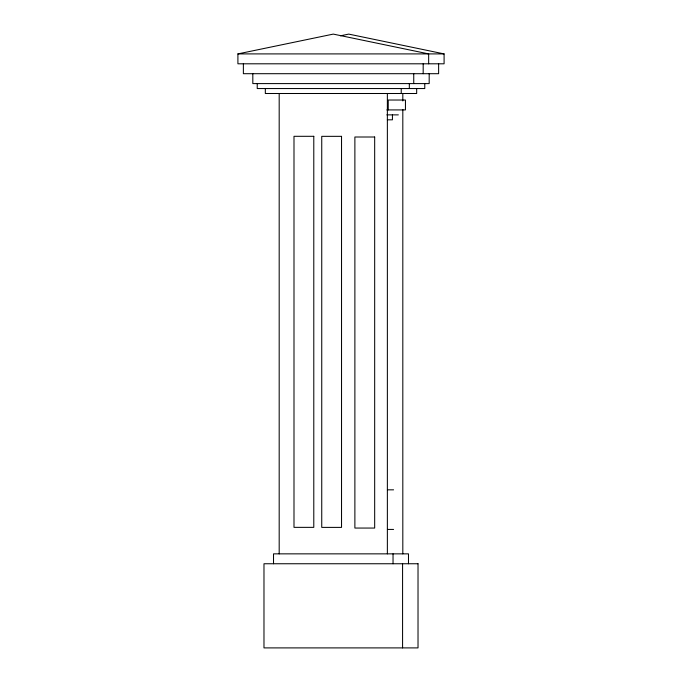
<?xml version="1.0" encoding="UTF-8"?>
<svg xmlns="http://www.w3.org/2000/svg" width="682" height="682" viewBox="0 0 682 682"><rect width="100%" height="100%" fill="white"/><g stroke="black" fill="none" stroke-linecap="round" stroke-linejoin="round"><path stroke-width="1.02" d="M340.429 35.822L348.724 34.1L444.093 53.904L444.093 63.801L237.907 63.801L237.907 53.904L333.276 34.1L428.654 53.904L428.654 63.801M237.907 53.904L444.093 53.904M386.83 109.921L405.449 109.921L405.449 100.024L388.237 100.024L388.237 109.921M386.83 114.874L398.348 114.874M387.316 119.819L392.431 119.819L392.431 114.874M387.419 489.829L393.582 489.829M387.419 529.428L393.582 529.428M438.628 63.801L438.628 73.699L243.372 73.699L243.372 63.801M429.183 73.699L429.183 83.596L252.817 83.596L252.817 73.699M424.775 83.596L424.775 88.549L257.225 88.549L257.225 83.596M423.181 63.801L423.181 73.699M416.676 88.549L416.676 93.502L265.324 93.502L265.324 88.549M413.744 73.699L413.744 83.596M409.328 83.596L409.328 88.549M408.484 563.75L408.484 553.852L273.516 553.852L273.516 563.75M402.815 93.502L402.815 100.945M402.815 109.444L402.815 553.852M402.576 563.75L402.576 647.9M401.229 88.549L401.229 93.502M393.037 553.852L393.037 563.75M387.367 93.502L387.367 553.852M279.185 93.502L279.185 553.852M313.788 136.306L293.993 136.306L293.993 527.357L313.788 527.357L313.788 136.306M341.537 136.34L321.742 136.34L321.742 527.391L341.537 527.391L341.537 136.34M374.674 137.005L354.879 137.005L354.879 528.056L374.674 528.056L374.674 137.005M418.023 563.75L263.977 563.75L263.977 647.9L418.023 647.9L418.023 563.75"/></g></svg>
